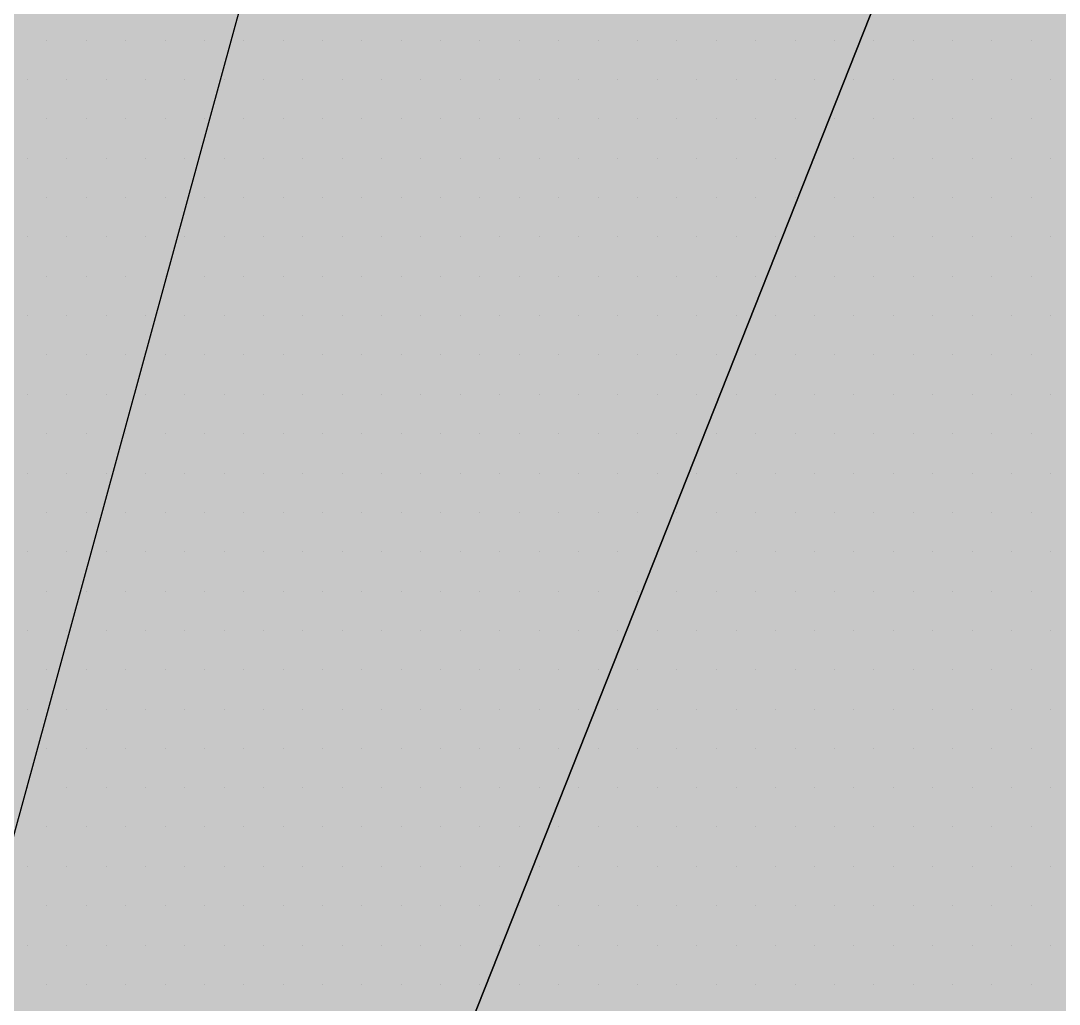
# Paper-space layout 'Layout1' of a CAD drawing. Extents: x -43 to 2298, y -18 to 768.
# Drawn here: x 138.919 to 140.371, y 258.916 to 260.292 of the extents above; entities that cross this region are included whole.
import ezdxf

# ---------------------------------------------------------------- set-up
doc = ezdxf.new("R2010")
doc.units = 0
doc.header["$LTSCALE"] = 2
doc.linetypes.add('CACHEX2', pattern=[0.75, 0.5, -0.25])
doc.layers.add('CARTOUCHE', color=7, linetype='Continuous')
doc.layers.add('LOGO', color=7, linetype='Continuous')

# ---------------------------------------------------------------- blocks, each defined once
blk = doc.blocks.new('A$C715108E3')
at = {"layer": 'LOGO', "color": 131}
for p, q in [((-11.7174, -16.2673), (-11.7174, -16.2673)), ((-11.6252, -16.2673), (-11.6252, -16.2673)), ((-11.5338, -16.2673), (-11.5338, -16.2673)), ((-11.442, -16.2673), (-11.442, -16.2673)), ((-11.3501, -16.2673), (-11.3501, -16.2673)), ((-11.2587, -16.2673), (-11.2587, -16.2673)), ((-11.1668, -16.2673), (-11.1668, -16.2673)), ((-11.0748, -16.2673), (-11.0748, -16.2673)), ((-10.9835, -16.2673), (-10.9835, -16.2673)), ((-10.8917, -16.2673), (-10.8917, -16.2673)), ((-10.7995, -16.2673), (-10.7995, -16.2673)), ((-10.7084, -16.2673), (-10.7084, -16.2673)), ((-10.6166, -16.2673), (-10.6166, -16.2673)), ((-10.5248, -16.2673), (-10.5248, -16.2673)), ((-10.4327, -16.2673), (-10.4327, -16.2673)), ((-10.3415, -16.2673), (-10.3415, -16.2673)), ((-10.2496, -16.2673), (-10.2496, -16.2673)), ((-10.1578, -16.2673), (-10.1578, -16.2673)), ((-10.0662, -16.2673), (-10.0662, -16.2673)), ((-9.9741, -16.2673), (-9.9741, -16.2673)), ((-9.8823, -16.2673), (-9.8823, -16.2673)), ((-9.7912, -16.2673), (-9.7912, -16.2673)), ((-9.699, -16.2673), (-9.699, -16.2673)), ((-9.6072, -16.2673), (-9.6072, -16.2673)), ((-9.5159, -16.2673), (-9.5159, -16.2673)), ((-9.4239, -16.2673), (-9.4239, -16.2673)), ((-11.7628, -16.3587), (-11.7628, -16.3587)), ((-11.6713, -16.3587), (-11.6713, -16.3587)), ((-11.5795, -16.3587), (-11.5795, -16.3587)), ((-11.4877, -16.3587), (-11.4877, -16.3587)), ((-11.3966, -16.3587), (-11.3966, -16.3587)), ((-11.3046, -16.3587), (-11.3046, -16.3587)), ((-11.2126, -16.3587), (-11.2126, -16.3587)), ((-11.1213, -16.3587), (-11.1213, -16.3587)), ((-11.0293, -16.3587), (-11.0293, -16.3587)), ((-10.9374, -16.3587), (-10.9374, -16.3587)), ((-10.846, -16.3587), (-10.846, -16.3587)), ((-10.754, -16.3587), (-10.754, -16.3587)), ((-10.6619, -16.3587), (-10.6619, -16.3587)), ((-10.5703, -16.3587), (-10.5703, -16.3587)), ((-10.479, -16.3587), (-10.479, -16.3587)), ((-10.3868, -16.3587), (-10.3868, -16.3587)), ((-10.295, -16.3587), (-10.295, -16.3587)), ((-10.2037, -16.3587), (-10.2037, -16.3587)), ((-10.1117, -16.3587), (-10.1117, -16.3587)), ((-10.0199, -16.3587), (-10.0199, -16.3587)), ((-9.9286, -16.3587), (-9.9286, -16.3587)), ((-9.8369, -16.3587), (-9.8369, -16.3587)), ((-9.7449, -16.3587), (-9.7449, -16.3587)), ((-9.6537, -16.3587), (-9.6537, -16.3587)), ((-9.5616, -16.3587), (-9.5616, -16.3587)), ((-9.4696, -16.3587), (-9.4696, -16.3587)), ((-9.3778, -16.3587), (-9.3778, -16.3587)), ((-11.7174, -16.45), (-11.7174, -16.45)), ((-11.6252, -16.45), (-11.6252, -16.45)), ((-11.5338, -16.45), (-11.5338, -16.45)), ((-11.442, -16.45), (-11.442, -16.45)), ((-11.3501, -16.45), (-11.3501, -16.45)), ((-11.2587, -16.45), (-11.2587, -16.45)), ((-11.1668, -16.45), (-11.1668, -16.45)), ((-11.0748, -16.45), (-11.0748, -16.45)), ((-10.9835, -16.45), (-10.9835, -16.45)), ((-10.8917, -16.45), (-10.8917, -16.45)), ((-10.7995, -16.45), (-10.7995, -16.45)), ((-10.7084, -16.45), (-10.7084, -16.45)), ((-10.6166, -16.45), (-10.6166, -16.45)), ((-10.5248, -16.45), (-10.5248, -16.45)), ((-10.4327, -16.45), (-10.4327, -16.45)), ((-10.3415, -16.45), (-10.3415, -16.45)), ((-10.2496, -16.45), (-10.2496, -16.45)), ((-10.1578, -16.45), (-10.1578, -16.45)), ((-10.0662, -16.45), (-10.0662, -16.45)), ((-9.9741, -16.45), (-9.9741, -16.45)), ((-9.8823, -16.45), (-9.8823, -16.45)), ((-9.7912, -16.45), (-9.7912, -16.45)), ((-9.699, -16.45), (-9.699, -16.45)), ((-9.6072, -16.45), (-9.6072, -16.45)), ((-9.5159, -16.45), (-9.5159, -16.45)), ((-9.4239, -16.45), (-9.4239, -16.45)), ((-11.7628, -16.5424), (-11.7628, -16.5424)), ((-11.6713, -16.5424), (-11.6713, -16.5424)), ((-11.5795, -16.5424), (-11.5795, -16.5424)), ((-11.4877, -16.5424), (-11.4877, -16.5424)), ((-11.3966, -16.5424), (-11.3966, -16.5424)), ((-11.3046, -16.5424), (-11.3046, -16.5424)), ((-11.2126, -16.5424), (-11.2126, -16.5424)), ((-11.1213, -16.5424), (-11.1213, -16.5424)), ((-11.0293, -16.5424), (-11.0293, -16.5424)), ((-10.9374, -16.5424), (-10.9374, -16.5424)), ((-10.846, -16.5424), (-10.846, -16.5424)), ((-10.754, -16.5424), (-10.754, -16.5424)), ((-10.6619, -16.5424), (-10.6619, -16.5424)), ((-10.5703, -16.5424), (-10.5703, -16.5424)), ((-10.479, -16.5424), (-10.479, -16.5424)), ((-10.3868, -16.5424), (-10.3868, -16.5424)), ((-10.295, -16.5424), (-10.295, -16.5424)), ((-10.2037, -16.5424), (-10.2037, -16.5424)), ((-10.1117, -16.5424), (-10.1117, -16.5424)), ((-10.0199, -16.5424), (-10.0199, -16.5424)), ((-9.9286, -16.5424), (-9.9286, -16.5424)), ((-9.8369, -16.5424), (-9.8369, -16.5424)), ((-9.7449, -16.5424), (-9.7449, -16.5424)), ((-9.6537, -16.5424), (-9.6537, -16.5424)), ((-9.5616, -16.5424), (-9.5616, -16.5424)), ((-9.4696, -16.5424), (-9.4696, -16.5424)), ((-9.3778, -16.5424), (-9.3778, -16.5424)), ((-11.7174, -16.6339), (-11.7174, -16.6339)), ((-11.6252, -16.6339), (-11.6252, -16.6339)), ((-11.5338, -16.6339), (-11.5338, -16.6339)), ((-11.442, -16.6339), (-11.442, -16.6339)), ((-11.3501, -16.6339), (-11.3501, -16.6339)), ((-11.2587, -16.6339), (-11.2587, -16.6339)), ((-11.1668, -16.6339), (-11.1668, -16.6339)), ((-11.0748, -16.6339), (-11.0748, -16.6339)), ((-10.9835, -16.6339), (-10.9835, -16.6339)), ((-10.8917, -16.6339), (-10.8917, -16.6339)), ((-10.7995, -16.6339), (-10.7995, -16.6339)), ((-10.7084, -16.6339), (-10.7084, -16.6339)), ((-10.6166, -16.6339), (-10.6166, -16.6339)), ((-10.5248, -16.6339), (-10.5248, -16.6339)), ((-10.4327, -16.6339), (-10.4327, -16.6339)), ((-10.3415, -16.6339), (-10.3415, -16.6339)), ((-10.2496, -16.6339), (-10.2496, -16.6339)), ((-10.1578, -16.6339), (-10.1578, -16.6339)), ((-10.0662, -16.6339), (-10.0662, -16.6339)), ((-9.9741, -16.6339), (-9.9741, -16.6339)), ((-9.8823, -16.6339), (-9.8823, -16.6339)), ((-9.7912, -16.6339), (-9.7912, -16.6339)), ((-9.699, -16.6339), (-9.699, -16.6339)), ((-9.6072, -16.6339), (-9.6072, -16.6339)), ((-9.5159, -16.6339), (-9.5159, -16.6339)), ((-9.4239, -16.6339), (-9.4239, -16.6339)), ((-11.7628, -16.7251), (-11.7628, -16.7251)), ((-11.6713, -16.7251), (-11.6713, -16.7251)), ((-11.5795, -16.7251), (-11.5795, -16.7251)), ((-11.4877, -16.7251), (-11.4877, -16.7251)), ((-11.3966, -16.7251), (-11.3966, -16.7251)), ((-11.3046, -16.7251), (-11.3046, -16.7251)), ((-11.2126, -16.7251), (-11.2126, -16.7251)), ((-11.1213, -16.7251), (-11.1213, -16.7251)), ((-11.0293, -16.7251), (-11.0293, -16.7251)), ((-10.9374, -16.7251), (-10.9374, -16.7251)), ((-10.846, -16.7251), (-10.846, -16.7251)), ((-10.754, -16.7251), (-10.754, -16.7251)), ((-10.6619, -16.7251), (-10.6619, -16.7251)), ((-10.5703, -16.7251), (-10.5703, -16.7251)), ((-10.479, -16.7251), (-10.479, -16.7251)), ((-10.3868, -16.7251), (-10.3868, -16.7251)), ((-10.295, -16.7251), (-10.295, -16.7251)), ((-10.2037, -16.7251), (-10.2037, -16.7251)), ((-10.1117, -16.7251), (-10.1117, -16.7251)), ((-10.0199, -16.7251), (-10.0199, -16.7251)), ((-9.9286, -16.7251), (-9.9286, -16.7251)), ((-9.8369, -16.7251), (-9.8369, -16.7251)), ((-9.7449, -16.7251), (-9.7449, -16.7251)), ((-9.6537, -16.7251), (-9.6537, -16.7251)), ((-9.5616, -16.7251), (-9.5616, -16.7251)), ((-9.4696, -16.7251), (-9.4696, -16.7251)), ((-9.3778, -16.7251), (-9.3778, -16.7251)), ((-11.7174, -16.8175), (-11.7174, -16.8175)), ((-11.6252, -16.8175), (-11.6252, -16.8175)), ((-11.5338, -16.8175), (-11.5338, -16.8175)), ((-11.442, -16.8175), (-11.442, -16.8175)), ((-11.3501, -16.8175), (-11.3501, -16.8175)), ((-11.2587, -16.8175), (-11.2587, -16.8175)), ((-11.1668, -16.8175), (-11.1668, -16.8175)), ((-11.0748, -16.8175), (-11.0748, -16.8175)), ((-10.9835, -16.8175), (-10.9835, -16.8175)), ((-10.8917, -16.8175), (-10.8917, -16.8175)), ((-10.7995, -16.8175), (-10.7995, -16.8175)), ((-10.7084, -16.8175), (-10.7084, -16.8175)), ((-10.6166, -16.8175), (-10.6166, -16.8175)), ((-10.5248, -16.8175), (-10.5248, -16.8175)), ((-10.4327, -16.8175), (-10.4327, -16.8175)), ((-10.3415, -16.8175), (-10.3415, -16.8175)), ((-10.2496, -16.8175), (-10.2496, -16.8175)), ((-10.1578, -16.8175), (-10.1578, -16.8175)), ((-10.0662, -16.8175), (-10.0662, -16.8175)), ((-9.9741, -16.8175), (-9.9741, -16.8175)), ((-9.8823, -16.8175), (-9.8823, -16.8175)), ((-9.7912, -16.8175), (-9.7912, -16.8175)), ((-9.699, -16.8175), (-9.699, -16.8175)), ((-9.6072, -16.8175), (-9.6072, -16.8175)), ((-9.5159, -16.8175), (-9.5159, -16.8175)), ((-9.4239, -16.8175), (-9.4239, -16.8175)), ((-11.7628, -16.909), (-11.7628, -16.909)), ((-11.6713, -16.909), (-11.6713, -16.909)), ((-11.5795, -16.909), (-11.5795, -16.909)), ((-11.4877, -16.909), (-11.4877, -16.909)), ((-11.3966, -16.909), (-11.3966, -16.909)), ((-11.3046, -16.909), (-11.3046, -16.909)), ((-11.2126, -16.909), (-11.2126, -16.909)), ((-11.1213, -16.909), (-11.1213, -16.909)), ((-11.0293, -16.909), (-11.0293, -16.909)), ((-10.9374, -16.909), (-10.9374, -16.909)), ((-10.846, -16.909), (-10.846, -16.909)), ((-10.754, -16.909), (-10.754, -16.909)), ((-10.6619, -16.909), (-10.6619, -16.909)), ((-10.5703, -16.909), (-10.5703, -16.909)), ((-10.479, -16.909), (-10.479, -16.909)), ((-10.3868, -16.909), (-10.3868, -16.909)), ((-10.295, -16.909), (-10.295, -16.909)), ((-10.2037, -16.909), (-10.2037, -16.909)), ((-10.1117, -16.909), (-10.1117, -16.909)), ((-10.0199, -16.909), (-10.0199, -16.909)), ((-9.9286, -16.909), (-9.9286, -16.909)), ((-9.8369, -16.909), (-9.8369, -16.909)), ((-9.7449, -16.909), (-9.7449, -16.909)), ((-9.6537, -16.909), (-9.6537, -16.909)), ((-9.5616, -16.909), (-9.5616, -16.909)), ((-9.4696, -16.909), (-9.4696, -16.909)), ((-9.3778, -16.909), (-9.3778, -16.909)), ((-11.7174, -17.0003), (-11.7174, -17.0003)), ((-11.6252, -17.0003), (-11.6252, -17.0003)), ((-11.5338, -17.0003), (-11.5338, -17.0003)), ((-11.442, -17.0003), (-11.442, -17.0003)), ((-11.3501, -17.0003), (-11.3501, -17.0003)), ((-11.2587, -17.0003), (-11.2587, -17.0003)), ((-11.1668, -17.0003), (-11.1668, -17.0003)), ((-11.0748, -17.0003), (-11.0748, -17.0003)), ((-10.9835, -17.0003), (-10.9835, -17.0003)), ((-10.8917, -17.0003), (-10.8917, -17.0003)), ((-10.7995, -17.0003), (-10.7995, -17.0003)), ((-10.7084, -17.0003), (-10.7084, -17.0003)), ((-10.6166, -17.0003), (-10.6166, -17.0003)), ((-10.5248, -17.0003), (-10.5248, -17.0003)), ((-10.4327, -17.0003), (-10.4327, -17.0003)), ((-10.3415, -17.0003), (-10.3415, -17.0003)), ((-10.2496, -17.0003), (-10.2496, -17.0003)), ((-10.1578, -17.0003), (-10.1578, -17.0003)), ((-10.0662, -17.0003), (-10.0662, -17.0003)), ((-9.9741, -17.0003), (-9.9741, -17.0003)), ((-9.8823, -17.0003), (-9.8823, -17.0003)), ((-9.7912, -17.0003), (-9.7912, -17.0003)), ((-9.699, -17.0003), (-9.699, -17.0003)), ((-9.6072, -17.0003), (-9.6072, -17.0003)), ((-9.5159, -17.0003), (-9.5159, -17.0003)), ((-9.4239, -17.0003), (-9.4239, -17.0003)), ((-11.7628, -17.0928), (-11.7628, -17.0928)), ((-11.6713, -17.0928), (-11.6713, -17.0928)), ((-11.5795, -17.0928), (-11.5795, -17.0928)), ((-11.4877, -17.0928), (-11.4877, -17.0928)), ((-11.3966, -17.0928), (-11.3966, -17.0928)), ((-11.3046, -17.0928), (-11.3046, -17.0928)), ((-11.2126, -17.0928), (-11.2126, -17.0928)), ((-11.1213, -17.0928), (-11.1213, -17.0928)), ((-11.0293, -17.0928), (-11.0293, -17.0928)), ((-10.9374, -17.0928), (-10.9374, -17.0928)), ((-10.846, -17.0928), (-10.846, -17.0928)), ((-10.754, -17.0928), (-10.754, -17.0928)), ((-10.6619, -17.0928), (-10.6619, -17.0928)), ((-10.5703, -17.0928), (-10.5703, -17.0928)), ((-10.479, -17.0928), (-10.479, -17.0928)), ((-10.3868, -17.0928), (-10.3868, -17.0928)), ((-10.295, -17.0928), (-10.295, -17.0928)), ((-10.2037, -17.0928), (-10.2037, -17.0928)), ((-10.1117, -17.0928), (-10.1117, -17.0928)), ((-10.0199, -17.0928), (-10.0199, -17.0928)), ((-9.9286, -17.0928), (-9.9286, -17.0928)), ((-9.8369, -17.0928), (-9.8369, -17.0928)), ((-9.7449, -17.0928), (-9.7449, -17.0928)), ((-9.6537, -17.0928), (-9.6537, -17.0928)), ((-9.5616, -17.0928), (-9.5616, -17.0928)), ((-9.4696, -17.0928), (-9.4696, -17.0928)), ((-9.3778, -17.0928), (-9.3778, -17.0928)), ((-11.7174, -17.1843), (-11.7174, -17.1843)), ((-11.6252, -17.1843), (-11.6252, -17.1843)), ((-11.5338, -17.1843), (-11.5338, -17.1843)), ((-11.442, -17.1843), (-11.442, -17.1843)), ((-11.3501, -17.1843), (-11.3501, -17.1843)), ((-11.2587, -17.1843), (-11.2587, -17.1843)), ((-11.1668, -17.1843), (-11.1668, -17.1843)), ((-11.0748, -17.1843), (-11.0748, -17.1843)), ((-10.9835, -17.1843), (-10.9835, -17.1843)), ((-10.8917, -17.1843), (-10.8917, -17.1843)), ((-10.7995, -17.1843), (-10.7995, -17.1843)), ((-10.7084, -17.1843), (-10.7084, -17.1843)), ((-10.6166, -17.1843), (-10.6166, -17.1843)), ((-10.5248, -17.1843), (-10.5248, -17.1843)), ((-10.4327, -17.1843), (-10.4327, -17.1843)), ((-10.3415, -17.1843), (-10.3415, -17.1843)), ((-10.2496, -17.1843), (-10.2496, -17.1843)), ((-10.1578, -17.1843), (-10.1578, -17.1843)), ((-10.0662, -17.1843), (-10.0662, -17.1843)), ((-9.9741, -17.1843), (-9.9741, -17.1843)), ((-9.8823, -17.1843), (-9.8823, -17.1843)), ((-9.7912, -17.1843), (-9.7912, -17.1843)), ((-9.699, -17.1843), (-9.699, -17.1843)), ((-9.6072, -17.1843), (-9.6072, -17.1843)), ((-9.5159, -17.1843), (-9.5159, -17.1843)), ((-9.4239, -17.1843), (-9.4239, -17.1843)), ((-11.7628, -17.2756), (-11.7628, -17.2756)), ((-11.6713, -17.2756), (-11.6713, -17.2756)), ((-11.5795, -17.2756), (-11.5795, -17.2756)), ((-11.4877, -17.2756), (-11.4877, -17.2756)), ((-11.3966, -17.2756), (-11.3966, -17.2756)), ((-11.3046, -17.2756), (-11.3046, -17.2756)), ((-11.2126, -17.2756), (-11.2126, -17.2756)), ((-11.1213, -17.2756), (-11.1213, -17.2756)), ((-11.0293, -17.2756), (-11.0293, -17.2756)), ((-10.9374, -17.2756), (-10.9374, -17.2756)), ((-10.846, -17.2756), (-10.846, -17.2756)), ((-10.754, -17.2756), (-10.754, -17.2756)), ((-10.6619, -17.2756), (-10.6619, -17.2756)), ((-10.5703, -17.2756), (-10.5703, -17.2756)), ((-10.479, -17.2756), (-10.479, -17.2756)), ((-10.3868, -17.2756), (-10.3868, -17.2756)), ((-10.295, -17.2756), (-10.295, -17.2756)), ((-10.2037, -17.2756), (-10.2037, -17.2756)), ((-10.1117, -17.2756), (-10.1117, -17.2756)), ((-10.0199, -17.2756), (-10.0199, -17.2756)), ((-9.9286, -17.2756), (-9.9286, -17.2756)), ((-9.8369, -17.2756), (-9.8369, -17.2756)), ((-9.7449, -17.2756), (-9.7449, -17.2756)), ((-9.6537, -17.2756), (-9.6537, -17.2756)), ((-9.5616, -17.2756), (-9.5616, -17.2756)), ((-9.4696, -17.2756), (-9.4696, -17.2756)), ((-9.3778, -17.2756), (-9.3778, -17.2756)), ((-11.7174, -17.368), (-11.7174, -17.368)), ((-11.6252, -17.368), (-11.6252, -17.368)), ((-11.5338, -17.368), (-11.5338, -17.368)), ((-11.442, -17.368), (-11.442, -17.368)), ((-11.3501, -17.368), (-11.3501, -17.368)), ((-11.2587, -17.368), (-11.2587, -17.368)), ((-11.1668, -17.368), (-11.1668, -17.368)), ((-11.0748, -17.368), (-11.0748, -17.368)), ((-10.9835, -17.368), (-10.9835, -17.368)), ((-10.8917, -17.368), (-10.8917, -17.368)), ((-10.7995, -17.368), (-10.7995, -17.368)), ((-10.7084, -17.368), (-10.7084, -17.368)), ((-10.6166, -17.368), (-10.6166, -17.368)), ((-10.5248, -17.368), (-10.5248, -17.368)), ((-10.4327, -17.368), (-10.4327, -17.368)), ((-10.3415, -17.368), (-10.3415, -17.368)), ((-10.2496, -17.368), (-10.2496, -17.368)), ((-10.1578, -17.368), (-10.1578, -17.368)), ((-10.0662, -17.368), (-10.0662, -17.368)), ((-9.9741, -17.368), (-9.9741, -17.368)), ((-9.8823, -17.368), (-9.8823, -17.368)), ((-9.7912, -17.368), (-9.7912, -17.368)), ((-9.699, -17.368), (-9.699, -17.368)), ((-9.6072, -17.368), (-9.6072, -17.368)), ((-9.5159, -17.368), (-9.5159, -17.368)), ((-9.4239, -17.368), (-9.4239, -17.368)), ((-11.7628, -17.4592), (-11.7628, -17.4592)), ((-11.6713, -17.4592), (-11.6713, -17.4592)), ((-11.5795, -17.4592), (-11.5795, -17.4592)), ((-11.4877, -17.4592), (-11.4877, -17.4592)), ((-11.3966, -17.4592), (-11.3966, -17.4592)), ((-11.3046, -17.4592), (-11.3046, -17.4592)), ((-11.2126, -17.4592), (-11.2126, -17.4592)), ((-11.1213, -17.4592), (-11.1213, -17.4592)), ((-11.0293, -17.4592), (-11.0293, -17.4592)), ((-10.9374, -17.4592), (-10.9374, -17.4592)), ((-10.846, -17.4592), (-10.846, -17.4592)), ((-10.754, -17.4592), (-10.754, -17.4592)), ((-10.6619, -17.4592), (-10.6619, -17.4592)), ((-10.5703, -17.4592), (-10.5703, -17.4592)), ((-10.479, -17.4592), (-10.479, -17.4592)), ((-10.3868, -17.4592), (-10.3868, -17.4592)), ((-10.295, -17.4592), (-10.295, -17.4592)), ((-10.2037, -17.4592), (-10.2037, -17.4592)), ((-10.1117, -17.4592), (-10.1117, -17.4592)), ((-10.0199, -17.4592), (-10.0199, -17.4592)), ((-9.9286, -17.4592), (-9.9286, -17.4592)), ((-9.8369, -17.4592), (-9.8369, -17.4592)), ((-9.7449, -17.4592), (-9.7449, -17.4592)), ((-9.6537, -17.4592), (-9.6537, -17.4592)), ((-9.5616, -17.4592), (-9.5616, -17.4592)), ((-9.4696, -17.4592), (-9.4696, -17.4592)), ((-9.3778, -17.4592), (-9.3778, -17.4592)), ((-11.7174, -17.5507), (-11.7174, -17.5507)), ((-11.6252, -17.5507), (-11.6252, -17.5507)), ((-11.5338, -17.5507), (-11.5338, -17.5507)), ((-11.442, -17.5507), (-11.442, -17.5507)), ((-11.3501, -17.5507), (-11.3501, -17.5507)), ((-11.2587, -17.5507), (-11.2587, -17.5507)), ((-11.1668, -17.5507), (-11.1668, -17.5507)), ((-11.0748, -17.5507), (-11.0748, -17.5507)), ((-10.9835, -17.5507), (-10.9835, -17.5507)), ((-10.8917, -17.5507), (-10.8917, -17.5507)), ((-10.7995, -17.5507), (-10.7995, -17.5507)), ((-10.7084, -17.5507), (-10.7084, -17.5507)), ((-10.6166, -17.5507), (-10.6166, -17.5507)), ((-10.5248, -17.5507), (-10.5248, -17.5507)), ((-10.4327, -17.5507), (-10.4327, -17.5507)), ((-10.3415, -17.5507), (-10.3415, -17.5507)), ((-10.2496, -17.5507), (-10.2496, -17.5507)), ((-10.1578, -17.5507), (-10.1578, -17.5507)), ((-10.0662, -17.5507), (-10.0662, -17.5507)), ((-9.9741, -17.5507), (-9.9741, -17.5507)), ((-9.8823, -17.5507), (-9.8823, -17.5507)), ((-9.7912, -17.5507), (-9.7912, -17.5507)), ((-9.699, -17.5507), (-9.699, -17.5507)), ((-9.6072, -17.5507), (-9.6072, -17.5507)), ((-9.5159, -17.5507), (-9.5159, -17.5507)), ((-9.4239, -17.5507), (-9.4239, -17.5507)), ((-11.7628, -17.6431), (-11.7628, -17.6431)), ((-11.6713, -17.6431), (-11.6713, -17.6431)), ((-11.5795, -17.6431), (-11.5795, -17.6431)), ((-11.4877, -17.6431), (-11.4877, -17.6431)), ((-11.3966, -17.6431), (-11.3966, -17.6431)), ((-11.3046, -17.6431), (-11.3046, -17.6431)), ((-11.2126, -17.6431), (-11.2126, -17.6431)), ((-11.1213, -17.6431), (-11.1213, -17.6431)), ((-11.0293, -17.6431), (-11.0293, -17.6431)), ((-10.9374, -17.6431), (-10.9374, -17.6431)), ((-10.846, -17.6431), (-10.846, -17.6431)), ((-10.754, -17.6431), (-10.754, -17.6431)), ((-10.6619, -17.6431), (-10.6619, -17.6431)), ((-10.5703, -17.6431), (-10.5703, -17.6431)), ((-10.479, -17.6431), (-10.479, -17.6431)), ((-10.3868, -17.6431), (-10.3868, -17.6431)), ((-10.295, -17.6431), (-10.295, -17.6431)), ((-10.2037, -17.6431), (-10.2037, -17.6431)), ((-10.1117, -17.6431), (-10.1117, -17.6431)), ((-10.0199, -17.6431), (-10.0199, -17.6431)), ((-9.9286, -17.6431), (-9.9286, -17.6431)), ((-9.8369, -17.6431), (-9.8369, -17.6431)), ((-9.7449, -17.6431), (-9.7449, -17.6431)), ((-9.6537, -17.6431), (-9.6537, -17.6431)), ((-9.5616, -17.6431), (-9.5616, -17.6431)), ((-9.4696, -17.6431), (-9.4696, -17.6431)), ((-9.3778, -17.6431), (-9.3778, -17.6431)), ((-11.7174, -17.7343), (-11.7174, -17.7343)), ((-11.6252, -17.7343), (-11.6252, -17.7343)), ((-11.5338, -17.7343), (-11.5338, -17.7343)), ((-11.442, -17.7343), (-11.442, -17.7343)), ((-11.3501, -17.7343), (-11.3501, -17.7343)), ((-11.2587, -17.7343), (-11.2587, -17.7343)), ((-11.1668, -17.7343), (-11.1668, -17.7343)), ((-11.0748, -17.7343), (-11.0748, -17.7343)), ((-10.9835, -17.7343), (-10.9835, -17.7343)), ((-10.8917, -17.7343), (-10.8917, -17.7343)), ((-10.7995, -17.7343), (-10.7995, -17.7343)), ((-10.7084, -17.7343), (-10.7084, -17.7343)), ((-10.6166, -17.7343), (-10.6166, -17.7343)), ((-10.5248, -17.7343), (-10.5248, -17.7343)), ((-10.4327, -17.7343), (-10.4327, -17.7343)), ((-10.3415, -17.7343), (-10.3415, -17.7343)), ((-10.2496, -17.7343), (-10.2496, -17.7343)), ((-10.1578, -17.7343), (-10.1578, -17.7343)), ((-10.0662, -17.7343), (-10.0662, -17.7343)), ((-9.9741, -17.7343), (-9.9741, -17.7343)), ((-9.8823, -17.7343), (-9.8823, -17.7343)), ((-9.7912, -17.7343), (-9.7912, -17.7343)), ((-9.699, -17.7343), (-9.699, -17.7343)), ((-9.6072, -17.7343), (-9.6072, -17.7343)), ((-9.5159, -17.7343), (-9.5159, -17.7343)), ((-9.4239, -17.7343), (-9.4239, -17.7343)), ((-11.7628, -17.8258), (-11.7628, -17.8258)), ((-11.6713, -17.8258), (-11.6713, -17.8258)), ((-11.5795, -17.8258), (-11.5795, -17.8258)), ((-11.4877, -17.8258), (-11.4877, -17.8258)), ((-11.3966, -17.8258), (-11.3966, -17.8258)), ((-11.3046, -17.8258), (-11.3046, -17.8258)), ((-11.2126, -17.8258), (-11.2126, -17.8258)), ((-11.1213, -17.8258), (-11.1213, -17.8258)), ((-11.0293, -17.8258), (-11.0293, -17.8258)), ((-10.9374, -17.8258), (-10.9374, -17.8258)), ((-10.846, -17.8258), (-10.846, -17.8258)), ((-10.754, -17.8258), (-10.754, -17.8258)), ((-10.6619, -17.8258), (-10.6619, -17.8258)), ((-10.5703, -17.8258), (-10.5703, -17.8258)), ((-10.479, -17.8258), (-10.479, -17.8258)), ((-10.3868, -17.8258), (-10.3868, -17.8258)), ((-10.295, -17.8258), (-10.295, -17.8258)), ((-10.2037, -17.8258), (-10.2037, -17.8258)), ((-10.1117, -17.8258), (-10.1117, -17.8258)), ((-10.0199, -17.8258), (-10.0199, -17.8258)), ((-9.9286, -17.8258), (-9.9286, -17.8258)), ((-9.8369, -17.8258), (-9.8369, -17.8258)), ((-9.7449, -17.8258), (-9.7449, -17.8258)), ((-9.6537, -17.8258), (-9.6537, -17.8258)), ((-9.5616, -17.8258), (-9.5616, -17.8258)), ((-9.4696, -17.8258), (-9.4696, -17.8258)), ((-9.3778, -17.8258), (-9.3778, -17.8258)), ((-11.7174, -17.9182), (-11.7174, -17.9182)), ((-11.6252, -17.9182), (-11.6252, -17.9182)), ((-11.5338, -17.9182), (-11.5338, -17.9182)), ((-11.442, -17.9182), (-11.442, -17.9182)), ((-11.3501, -17.9182), (-11.3501, -17.9182)), ((-11.2587, -17.9182), (-11.2587, -17.9182)), ((-11.1668, -17.9182), (-11.1668, -17.9182)), ((-11.0748, -17.9182), (-11.0748, -17.9182)), ((-10.9835, -17.9182), (-10.9835, -17.9182)), ((-10.8917, -17.9182), (-10.8917, -17.9182)), ((-10.7995, -17.9182), (-10.7995, -17.9182)), ((-10.7084, -17.9182), (-10.7084, -17.9182)), ((-10.6166, -17.9182), (-10.6166, -17.9182)), ((-10.5248, -17.9182), (-10.5248, -17.9182)), ((-10.4327, -17.9182), (-10.4327, -17.9182)), ((-10.3415, -17.9182), (-10.3415, -17.9182)), ((-10.2496, -17.9182), (-10.2496, -17.9182)), ((-10.1578, -17.9182), (-10.1578, -17.9182)), ((-10.0662, -17.9182), (-10.0662, -17.9182)), ((-9.9741, -17.9182), (-9.9741, -17.9182)), ((-9.8823, -17.9182), (-9.8823, -17.9182)), ((-9.7912, -17.9182), (-9.7912, -17.9182)), ((-9.699, -17.9182), (-9.699, -17.9182)), ((-9.6072, -17.9182), (-9.6072, -17.9182)), ((-9.5159, -17.9182), (-9.5159, -17.9182)), ((-9.4239, -17.9182), (-9.4239, -17.9182)), ((-11.7628, -18.0097), (-11.7628, -18.0097)), ((-11.6713, -18.0097), (-11.6713, -18.0097)), ((-11.5795, -18.0097), (-11.5795, -18.0097)), ((-11.4877, -18.0097), (-11.4877, -18.0097)), ((-11.3966, -18.0097), (-11.3966, -18.0097)), ((-11.3046, -18.0097), (-11.3046, -18.0097)), ((-11.2126, -18.0097), (-11.2126, -18.0097)), ((-11.1213, -18.0097), (-11.1213, -18.0097)), ((-11.0293, -18.0097), (-11.0293, -18.0097)), ((-10.9374, -18.0097), (-10.9374, -18.0097)), ((-10.846, -18.0097), (-10.846, -18.0097)), ((-10.754, -18.0097), (-10.754, -18.0097)), ((-10.6619, -18.0097), (-10.6619, -18.0097)), ((-10.5703, -18.0097), (-10.5703, -18.0097)), ((-10.479, -18.0097), (-10.479, -18.0097)), ((-10.3868, -18.0097), (-10.3868, -18.0097)), ((-10.295, -18.0097), (-10.295, -18.0097)), ((-10.2037, -18.0097), (-10.2037, -18.0097)), ((-10.1117, -18.0097), (-10.1117, -18.0097)), ((-10.0199, -18.0097), (-10.0199, -18.0097)), ((-9.9286, -18.0097), (-9.9286, -18.0097)), ((-9.8369, -18.0097), (-9.8369, -18.0097)), ((-9.7449, -18.0097), (-9.7449, -18.0097)), ((-9.6537, -18.0097), (-9.6537, -18.0097)), ((-9.5616, -18.0097), (-9.5616, -18.0097)), ((-9.4696, -18.0097), (-9.4696, -18.0097)), ((-9.3778, -18.0097), (-9.3778, -18.0097)), ((-11.7174, -18.1009), (-11.7174, -18.1009)), ((-11.6252, -18.1009), (-11.6252, -18.1009)), ((-11.5338, -18.1009), (-11.5338, -18.1009)), ((-11.442, -18.1009), (-11.442, -18.1009)), ((-11.3501, -18.1009), (-11.3501, -18.1009)), ((-11.2587, -18.1009), (-11.2587, -18.1009)), ((-11.1668, -18.1009), (-11.1668, -18.1009)), ((-11.0748, -18.1009), (-11.0748, -18.1009)), ((-10.9835, -18.1009), (-10.9835, -18.1009)), ((-10.8917, -18.1009), (-10.8917, -18.1009)), ((-10.7995, -18.1009), (-10.7995, -18.1009)), ((-10.7084, -18.1009), (-10.7084, -18.1009)), ((-10.6166, -18.1009), (-10.6166, -18.1009)), ((-10.5248, -18.1009), (-10.5248, -18.1009)), ((-10.4327, -18.1009), (-10.4327, -18.1009)), ((-10.3415, -18.1009), (-10.3415, -18.1009)), ((-10.2496, -18.1009), (-10.2496, -18.1009)), ((-10.1578, -18.1009), (-10.1578, -18.1009)), ((-10.0662, -18.1009), (-10.0662, -18.1009)), ((-9.9741, -18.1009), (-9.9741, -18.1009)), ((-9.8823, -18.1009), (-9.8823, -18.1009)), ((-9.7912, -18.1009), (-9.7912, -18.1009)), ((-9.699, -18.1009), (-9.699, -18.1009)), ((-9.6072, -18.1009), (-9.6072, -18.1009)), ((-9.5159, -18.1009), (-9.5159, -18.1009)), ((-9.4239, -18.1009), (-9.4239, -18.1009)), ((-11.7628, -18.1933), (-11.7628, -18.1933)), ((-11.6713, -18.1933), (-11.6713, -18.1933)), ((-11.5795, -18.1933), (-11.5795, -18.1933)), ((-11.4877, -18.1933), (-11.4877, -18.1933)), ((-11.3966, -18.1933), (-11.3966, -18.1933)), ((-11.3046, -18.1933), (-11.3046, -18.1933)), ((-11.2126, -18.1933), (-11.2126, -18.1933)), ((-11.1213, -18.1933), (-11.1213, -18.1933)), ((-11.0293, -18.1933), (-11.0293, -18.1933)), ((-10.9374, -18.1933), (-10.9374, -18.1933)), ((-10.846, -18.1933), (-10.846, -18.1933)), ((-10.754, -18.1933), (-10.754, -18.1933)), ((-10.6619, -18.1933), (-10.6619, -18.1933)), ((-10.5703, -18.1933), (-10.5703, -18.1933)), ((-10.479, -18.1933), (-10.479, -18.1933)), ((-10.3868, -18.1933), (-10.3868, -18.1933)), ((-10.295, -18.1933), (-10.295, -18.1933)), ((-10.2037, -18.1933), (-10.2037, -18.1933)), ((-10.1117, -18.1933), (-10.1117, -18.1933)), ((-10.0199, -18.1933), (-10.0199, -18.1933)), ((-9.9286, -18.1933), (-9.9286, -18.1933)), ((-9.8369, -18.1933), (-9.8369, -18.1933)), ((-9.7449, -18.1933), (-9.7449, -18.1933)), ((-9.6537, -18.1933), (-9.6537, -18.1933)), ((-9.5616, -18.1933), (-9.5616, -18.1933)), ((-9.4696, -18.1933), (-9.4696, -18.1933)), ((-9.3778, -18.1933), (-9.3778, -18.1933)), ((-11.7174, -18.2848), (-11.7174, -18.2848)), ((-11.6252, -18.2848), (-11.6252, -18.2848)), ((-11.5338, -18.2848), (-11.5338, -18.2848)), ((-11.442, -18.2848), (-11.442, -18.2848)), ((-11.3501, -18.2848), (-11.3501, -18.2848)), ((-11.2587, -18.2848), (-11.2587, -18.2848)), ((-11.1668, -18.2848), (-11.1668, -18.2848)), ((-11.0748, -18.2848), (-11.0748, -18.2848)), ((-10.9835, -18.2848), (-10.9835, -18.2848)), ((-10.8917, -18.2848), (-10.8917, -18.2848)), ((-10.7995, -18.2848), (-10.7995, -18.2848)), ((-10.7084, -18.2848), (-10.7084, -18.2848)), ((-10.6166, -18.2848), (-10.6166, -18.2848)), ((-10.5248, -18.2848), (-10.5248, -18.2848)), ((-10.4327, -18.2848), (-10.4327, -18.2848)), ((-10.3415, -18.2848), (-10.3415, -18.2848)), ((-10.2496, -18.2848), (-10.2496, -18.2848)), ((-10.1578, -18.2848), (-10.1578, -18.2848)), ((-10.0662, -18.2848), (-10.0662, -18.2848)), ((-9.9741, -18.2848), (-9.9741, -18.2848)), ((-9.8823, -18.2848), (-9.8823, -18.2848)), ((-9.7912, -18.2848), (-9.7912, -18.2848)), ((-9.699, -18.2848), (-9.699, -18.2848)), ((-9.6072, -18.2848), (-9.6072, -18.2848)), ((-9.5159, -18.2848), (-9.5159, -18.2848)), ((-9.4239, -18.2848), (-9.4239, -18.2848)), ((-11.7628, -18.3761), (-11.7628, -18.3761)), ((-11.6713, -18.3761), (-11.6713, -18.3761)), ((-11.5795, -18.3761), (-11.5795, -18.3761)), ((-11.4877, -18.3761), (-11.4877, -18.3761)), ((-11.3966, -18.3761), (-11.3966, -18.3761)), ((-11.3046, -18.3761), (-11.3046, -18.3761)), ((-11.2126, -18.3761), (-11.2126, -18.3761)), ((-11.1213, -18.3761), (-11.1213, -18.3761)), ((-11.0293, -18.3761), (-11.0293, -18.3761)), ((-10.9374, -18.3761), (-10.9374, -18.3761)), ((-10.846, -18.3761), (-10.846, -18.3761)), ((-10.754, -18.3761), (-10.754, -18.3761)), ((-10.6619, -18.3761), (-10.6619, -18.3761)), ((-10.5703, -18.3761), (-10.5703, -18.3761)), ((-10.479, -18.3761), (-10.479, -18.3761)), ((-10.3868, -18.3761), (-10.3868, -18.3761)), ((-10.295, -18.3761), (-10.295, -18.3761)), ((-10.2037, -18.3761), (-10.2037, -18.3761)), ((-10.1117, -18.3761), (-10.1117, -18.3761)), ((-10.0199, -18.3761), (-10.0199, -18.3761)), ((-9.9286, -18.3761), (-9.9286, -18.3761)), ((-9.8369, -18.3761), (-9.8369, -18.3761)), ((-9.7449, -18.3761), (-9.7449, -18.3761)), ((-9.6537, -18.3761), (-9.6537, -18.3761)), ((-9.5616, -18.3761), (-9.5616, -18.3761)), ((-9.4696, -18.3761), (-9.4696, -18.3761)), ((-9.3778, -18.3761), (-9.3778, -18.3761)), ((-11.7174, -18.4684), (-11.7174, -18.4684)), ((-11.6252, -18.4684), (-11.6252, -18.4684)), ((-11.5338, -18.4684), (-11.5338, -18.4684)), ((-11.442, -18.4684), (-11.442, -18.4684)), ((-11.3501, -18.4684), (-11.3501, -18.4684)), ((-11.2587, -18.4684), (-11.2587, -18.4684)), ((-11.1668, -18.4684), (-11.1668, -18.4684)), ((-11.0748, -18.4684), (-11.0748, -18.4684)), ((-10.9835, -18.4684), (-10.9835, -18.4684)), ((-10.8917, -18.4684), (-10.8917, -18.4684)), ((-10.7995, -18.4684), (-10.7995, -18.4684)), ((-10.7084, -18.4684), (-10.7084, -18.4684)), ((-10.6166, -18.4684), (-10.6166, -18.4684)), ((-10.5248, -18.4684), (-10.5248, -18.4684)), ((-10.4327, -18.4684), (-10.4327, -18.4684)), ((-10.3415, -18.4684), (-10.3415, -18.4684)), ((-10.2496, -18.4684), (-10.2496, -18.4684)), ((-10.1578, -18.4684), (-10.1578, -18.4684)), ((-10.0662, -18.4684), (-10.0662, -18.4684)), ((-9.9741, -18.4684), (-9.9741, -18.4684)), ((-9.8823, -18.4684), (-9.8823, -18.4684)), ((-9.7912, -18.4684), (-9.7912, -18.4684)), ((-9.699, -18.4684), (-9.699, -18.4684)), ((-9.6072, -18.4684), (-9.6072, -18.4684)), ((-9.5159, -18.4684), (-9.5159, -18.4684)), ((-9.4239, -18.4684), (-9.4239, -18.4684))]:
    blk.add_line(p, q, dxfattribs=at)
blk = doc.blocks.new('A$C581E6685')
at = {"layer": 'LOGO'}
for color, points in [(40, [(-39.8519, 24.2064), (-46.2303, 8.0935), (-42.1559, 23.0023)]), (32, [(-39.8519, 24.2064), (-38.5844, 21.5046), (-46.2303, 8.0935)])]:
    blk.add_hatch(color=color, dxfattribs=at).paths.add_polyline_path(points)
at = {"layer": 'LOGO', "color": 40}
blk.add_lwpolyline([(-39.8519, 24.2064), (-46.2303, 8.0935), (-42.1559, 23.0023)], close=True, dxfattribs=at)
at = {"layer": 'LOGO', "color": 32}
blk.add_lwpolyline([(-39.8519, 24.2064), (-38.584, 21.5046), (-46.2303, 8.0935)], close=True, dxfattribs=at)
at = {"layer": 'LOGO', "color": 32, "linetype": 'CACHEX2', "ltscale": 1.5}
blk.add_ellipse((-38.0538, 23.8138), major_axis=(-19.0311, -3.534), ratio=0.590567, dxfattribs=at)
at = {"layer": 'LOGO', "color": 32}
blk.add_ellipse((-37.6144, 23.8499), major_axis=(-13.5768, -4.2839), ratio=0.791971, dxfattribs=at)
at = {"layer": 'CARTOUCHE'}
blk.add_blockref('A$C715108E3', (-31.6739, 36.3189), dxfattribs=at)

psp = doc.layouts.get("Layout1")

# ---------------------------------------------------------------- hatches: boundary and pattern name
at = {"layer": 'CARTOUCHE', "true_color": 0xffffff}
h = psp.add_hatch(color=7, dxfattribs=at)
h.dxf.hatch_style = 1
edge = h.paths.add_edge_path()
edge.add_spline(control_points=[(127.7197, 272.4748), (127.7197, 261.5837), (127.7197, 250.6925), (127.7197, 246.8525), (131.5597, 246.8525), (177.0989, 246.8525), (222.6382, 246.8525), (226.4782, 246.8525), (226.4782, 250.6925), (226.4782, 261.5837), (226.4782, 272.4748), (226.4782, 276.3148), (222.6382, 276.3148), (177.0989, 276.3148), (131.5597, 276.3148), (127.7197, 276.3148), (127.7197, 272.4748)], knot_values=[0, 0, 0, 1, 1, 2.570796, 2.570796, 3.570796, 3.570796, 5.141593, 5.141593, 6.141593, 6.141593, 7.712389, 7.712389, 8.712389, 8.712389, 10.283185, 10.283185, 10.283185], weights=[1, 1, 1, 0.707107, 1, 1, 1, 0.707107, 1, 1, 1, 0.707107, 1, 1, 1, 0.707107, 1], degree=2, periodic=0)

# ---------------------------------------------------------------- linework, layer by layer
at = {"layer": 'CARTOUCHE'}
psp.add_rational_spline([(127.7197, 272.4748), (127.7197, 261.5837), (127.7197, 250.6925), (127.7197, 246.8525), (131.5597, 246.8525), (177.0989, 246.8525), (222.6382, 246.8525), (226.4782, 246.8525), (226.4782, 250.6925), (226.4782, 261.5837), (226.4782, 272.4748), (226.4782, 276.3148), (222.6382, 276.3148), (177.0989, 276.3148), (131.5597, 276.3148), (127.7197, 276.3148), (127.7197, 272.4748)], [1, 1, 1, 0.707106781187, 1, 1, 1, 0.707106781187, 1, 1, 1, 0.707106781187, 1, 1, 1, 0.707106781187, 1], degree=2, knots=[0, 0, 0, 1, 1, 2.570796, 2.570796, 3.570796, 3.570796, 5.141593, 5.141593, 6.141593, 6.141593, 7.712389, 7.712389, 8.712389, 8.712389, 10.283185, 10.283185, 10.283185], dxfattribs=at)

# ---------------------------------------------------------------- block references
at = {"layer": 'CARTOUCHE', "xscale": 0.6, "yscale": 0.6, "zscale": 0.6}
psp.add_blockref('A$C581E6685', (164.9904, 248.2331), dxfattribs=at)

doc.saveas('drawing.dxf')
